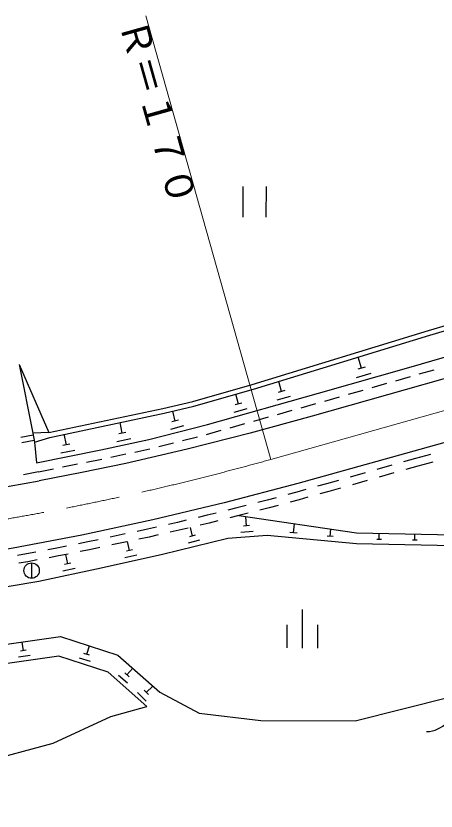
# Model space of a CAD drawing. Units: millimetres, scale not verified. Extents: x 40000 to 680000, y 20000 to 380000.
# Drawn here: x 390292 to 417627, y 274802 to 326580 of the extents above; entities that cross this region are included whole.
import ezdxf
from ezdxf.enums import TextEntityAlignment as Align

# ---------------------------------------------------------------- set-up
doc = ezdxf.new("R2010")
doc.units = ezdxf.units.MM
doc.header["$LTSCALE"] = 1000
doc.linetypes.add('CHAIN', pattern=[18.5, 12, -1.5, 3.5, -1.5])
for name, color, linetype, lineweight in [('M-BGD', 7, 'Continuous', 25), ('M-BMK', 2, 'CHAIN', 13), ('M-STR-HTXT', 7, 'Continuous', 13), ('M-STR-STRC', 7, 'Continuous', 25)]:
    doc.layers.add(name, color=color, linetype=linetype, lineweight=lineweight)
doc.styles.add('ＭＳ ゴシック', font='')
doc.styles.get('ＭＳ ゴシック').set_extended_font_data('MS Gothic')

msp = doc.modelspace()

# ---------------------------------------------------------------- linework, layer by layer
at = {"layer": 'M-BGD'}
for p, q in [((405063, 315475), (405061, 313475)), ((406563, 315474), (406561, 313474)), ((412769, 303642), (412562, 304364)), ((390494, 303882), (391401, 299417)), ((390494, 303882), (392438, 299451)), ((413009, 303710), (412528, 303573)), ((416537, 303263), (417498, 303539)), ((413388, 303298), (412425, 303022)), ((414999, 302822), (415960, 303097)), ((407575, 302116), (407389, 302774)), ((413460, 302382), (414422, 302657)), ((404778, 301308), (404598, 301944)), ((407794, 302178), (407355, 302054)), ((411922, 301942), (412883, 302217)), ((404989, 301368), (404566, 301249)), ((408137, 301801), (407260, 301553)), ((410384, 301502), (411345, 301777)), ((400661, 300198), (400496, 300842)), ((405321, 301005), (404474, 300765)), ((407305, 300631), (408267, 300903)), ((408844, 301066), (409807, 301338)), ((405765, 300195), (406727, 300467)), ((397212, 299410), (397064, 300101)), ((401200, 299879), (400341, 299659)), ((400875, 300253), (400446, 300143)), ((404226, 299760), (405188, 300032)), ((390605, 299155), (391422, 299297)), ((393577, 298653), (393440, 299336)), ((397443, 299459), (396982, 299361)), ((402684, 299330), (402917, 299389)), ((402917, 299389), (403648, 299596)), ((390668, 298811), (391482, 298952)), ((391504, 298826), (391637, 297484)), ((397772, 299047), (396850, 298850)), ((399584, 298536), (400553, 298784)), ((401134, 298933), (402103, 299181)), ((394123, 298289), (393213, 298107)), ((393804, 298699), (393349, 298607)), ((398025, 298181), (399002, 298390)), ((396460, 297847), (397438, 298056)), ((416290, 297757), (415511, 297536)), ((417272, 298029), (416290, 297757)), ((393324, 297211), (394304, 297408)), ((394892, 297526), (395873, 297722)), ((414741, 297317), (413779, 297044)), ((416430, 297256), (415652, 297035)), ((417408, 297527), (416430, 297256)), ((391755, 296896), (390774, 296701)), ((391755, 296896), (392735, 297093)), ((413010, 296826), (412047, 296553)), ((414882, 296817), (413920, 296544)), ((411278, 296335), (410499, 296114)), ((413151, 296326), (412189, 296053)), ((409152, 295734), (408576, 295571)), ((410499, 296114), (409922, 295951)), ((411419, 295834), (410640, 295614)), ((407220, 295206), (406636, 295049)), ((408576, 295571), (407992, 295414)), ((409292, 295233), (408714, 295069)), ((410640, 295614), (410062, 295450)), ((405261, 294698), (404661, 294544)), ((406636, 295049), (406036, 294896)), ((407355, 294704), (406768, 294546)), ((408714, 295069), (408127, 294912)), ((403310, 294205), (402734, 294061)), ((404661, 294544), (404086, 294400)), ((405391, 294194), (404789, 294040)), ((406768, 294546), (406166, 294392)), ((400798, 293603), (400213, 293469)), ((401377, 293740), (400798, 293603)), ((402734, 294061), (402155, 293924)), ((403435, 293701), (402857, 293556)), ((404789, 294040), (404211, 293895)), ((404789, 294040), (412459, 292927)), ((405298, 293377), (405252, 293973)), ((398849, 293156), (398187, 293015)), ((399434, 293290), (398849, 293156)), ((400916, 293096), (400329, 292962)), ((401497, 293234), (400916, 293096)), ((401779, 292714), (401642, 293268)), ((402857, 293556), (402276, 293418)), ((405497, 293392), (405099, 293361)), ((408358, 292917), (408415, 293514)), ((410733, 292691), (410778, 293171)), ((397404, 292848), (396426, 292639)), ((398962, 292648), (398296, 292506)), ((399549, 292783), (398962, 292648)), ((401964, 292760), (401594, 292668)), ((405726, 293010), (404931, 292949)), ((408597, 292894), (408119, 292940)), ((410925, 292673), (410541, 292709)), ((413923, 292494), (413932, 292894)), ((416242, 292442), (416251, 292842)), ((393580, 292049), (392964, 291926)), ((394981, 292330), (394365, 292207)), ((395644, 292472), (394981, 292330)), ((397513, 292339), (396535, 292130)), ((397678, 291763), (397547, 292346)), ((402240, 292437), (401501, 292253)), ((414083, 292490), (413763, 292497)), ((416402, 292438), (416082, 292445)), ((390983, 291550), (390397, 291448)), ((391580, 291663), (390983, 291550)), ((392964, 291926), (392366, 291813)), ((393683, 291540), (393063, 291415)), ((395087, 291821), (394467, 291697)), ((395753, 291963), (395087, 291821)), ((397872, 291807), (397483, 291720)), ((391076, 291039), (390486, 290935)), ((391677, 291152), (391076, 291039)), ((393063, 291415), (392463, 291302)), ((393662, 290906), (393535, 291510)), ((398153, 291462), (397376, 291287)), ((391313, 290960), (391313, 289960)), ((394149, 290588), (393344, 290419)), ((393863, 290948), (393461, 290864)), ((408915, 287921), (408914, 285421)), ((407915, 286922), (407914, 285422)), ((409915, 286920), (409914, 285420)), ((390779, 285246), (390698, 285811)), ((394899, 285014), (395075, 285556)), ((391209, 284924), (390456, 284816)), ((390967, 285273), (390590, 285219)), ((395079, 284955), (394718, 285073)), ((395142, 284535), (394420, 284770)), ((397654, 283548), (397369, 283800)), ((397511, 283674), (397889, 284101)), ((397544, 283138), (396975, 283642)), ((398771, 282526), (399193, 282946)), ((398769, 281964), (398209, 282527)), ((398911, 282385), (398631, 282666))]:
    msp.add_line(p, q, dxfattribs=at)
for points in [[(392438, 299451), (399857, 301018), (401795, 301483), (405664, 302578), (417134, 306105), (425070, 308450), (425782, 308232), (426038, 308291)], [(392504, 299138), (399928, 300706), (401876, 301173), (405755, 302271), (417226, 305798), (425068, 308116), (425770, 307901), (426110, 307979)], [(391637, 297484), (395818, 298323), (398929, 298988), (402761, 299969), (409972, 302009), (416006, 303734), (420710, 305089), (424414, 306068), (427338, 306805)], [(392438, 299451), (391401, 299417), (391504, 298826), (392504, 299138)], [(379582, 287810), (382366, 288262), (387773, 289109), (391773, 289783), (395843, 290637), (399818, 291527), (404068, 292581), (406636, 292779), (412443, 292227)], [(412459, 292927), (417718, 292808), (423075, 292776), (428542, 292844), (430877, 292704), (432244, 292024)], [(412443, 292227), (417708, 292109), (423077, 292076), (428525, 292143), (430835, 292005)], [(399647, 282544), (402206, 281172), (406231, 280692), (412370, 280681), (418484, 282222), (423378, 284313), (429834, 288575), (432897, 291271)], [(379582, 287810), (383854, 286186), (386196, 285644), (388612, 285512), (393193, 286168), (396928, 284953), (399647, 282544)], [(398818, 281608), (396294, 283845), (393083, 284890), (388667, 284257), (386020, 284402), (383490, 284987), (379957, 286329), (373200, 285332), (368070, 285049), (366226, 284357), (364813, 284346), (363960, 284568), (360861, 282508), (357202, 278821), (354417, 276701), (351369, 274802)], [(375996, 275479), (382946, 276896), (388025, 277963), (392711, 279226), (396468, 280954), (398818, 281608)]]:
    msp.add_lwpolyline(points, dxfattribs=at)
msp.add_circle((391313, 290460), 500, dxfattribs=at)
msp.add_arc((416957, 281869), 1892, 271.6236, 317.5552, dxfattribs=at)
at = {"layer": 'M-BMK'}
msp.add_line((406866, 297699), (424236, 302580), dxfattribs=at)
msp.add_arc((360877, 461360), 170000, 270.3087, 285.69529, dxfattribs=at)
at = {"layer": 'M-STR-HTXT'}
msp.add_line((406866, 297699), (398750, 326580), dxfattribs=at)
at = {"layer": 'M-STR-STRC'}
for points in [[(470674, 309571), (466020, 309770), (461861, 309838), (457251, 309715), (452620, 309449), (448114, 309091), (443423, 308552), (438819, 307854), (434082, 306979), (429440, 305990), (424125, 304632), (409563, 300519), (405534, 299406), (401424, 298369), (397447, 297439), (394570, 296841), (391811, 296303)], [(463116, 305707), (460062, 305692), (456328, 305605), (452273, 305394), (448182, 305060), (443564, 304516), (439482, 303895), (434981, 303090), (430736, 302210), (426431, 301113), (414713, 297827), (408629, 296141), (403841, 294864), (399207, 293758), (394573, 292758), (390115, 291915), (385193, 291124), (380335, 290464), (375248, 289947), (369949, 289580), (364964, 289366), (358600, 289371), (345469, 289525), (321836, 289820)], [(321779, 293832), (341594, 293586), (362077, 293338), (366083, 293402), (370695, 293610), (375053, 293949), (379431, 294392), (383274, 294864), (386902, 295432), (391811, 296303)]]:
    msp.add_lwpolyline(points, dxfattribs=at)

# ---------------------------------------------------------------- texts
at = {"layer": 'M-STR-HTXT', "style": 'ＭＳ ゴシック'}
msp.add_text('Ｒ＝１７０', height=1833, rotation=285.695, dxfattribs=at).set_placement((398750, 326580), align=Align.TOP_LEFT)

doc.saveas('drawing.dxf')
